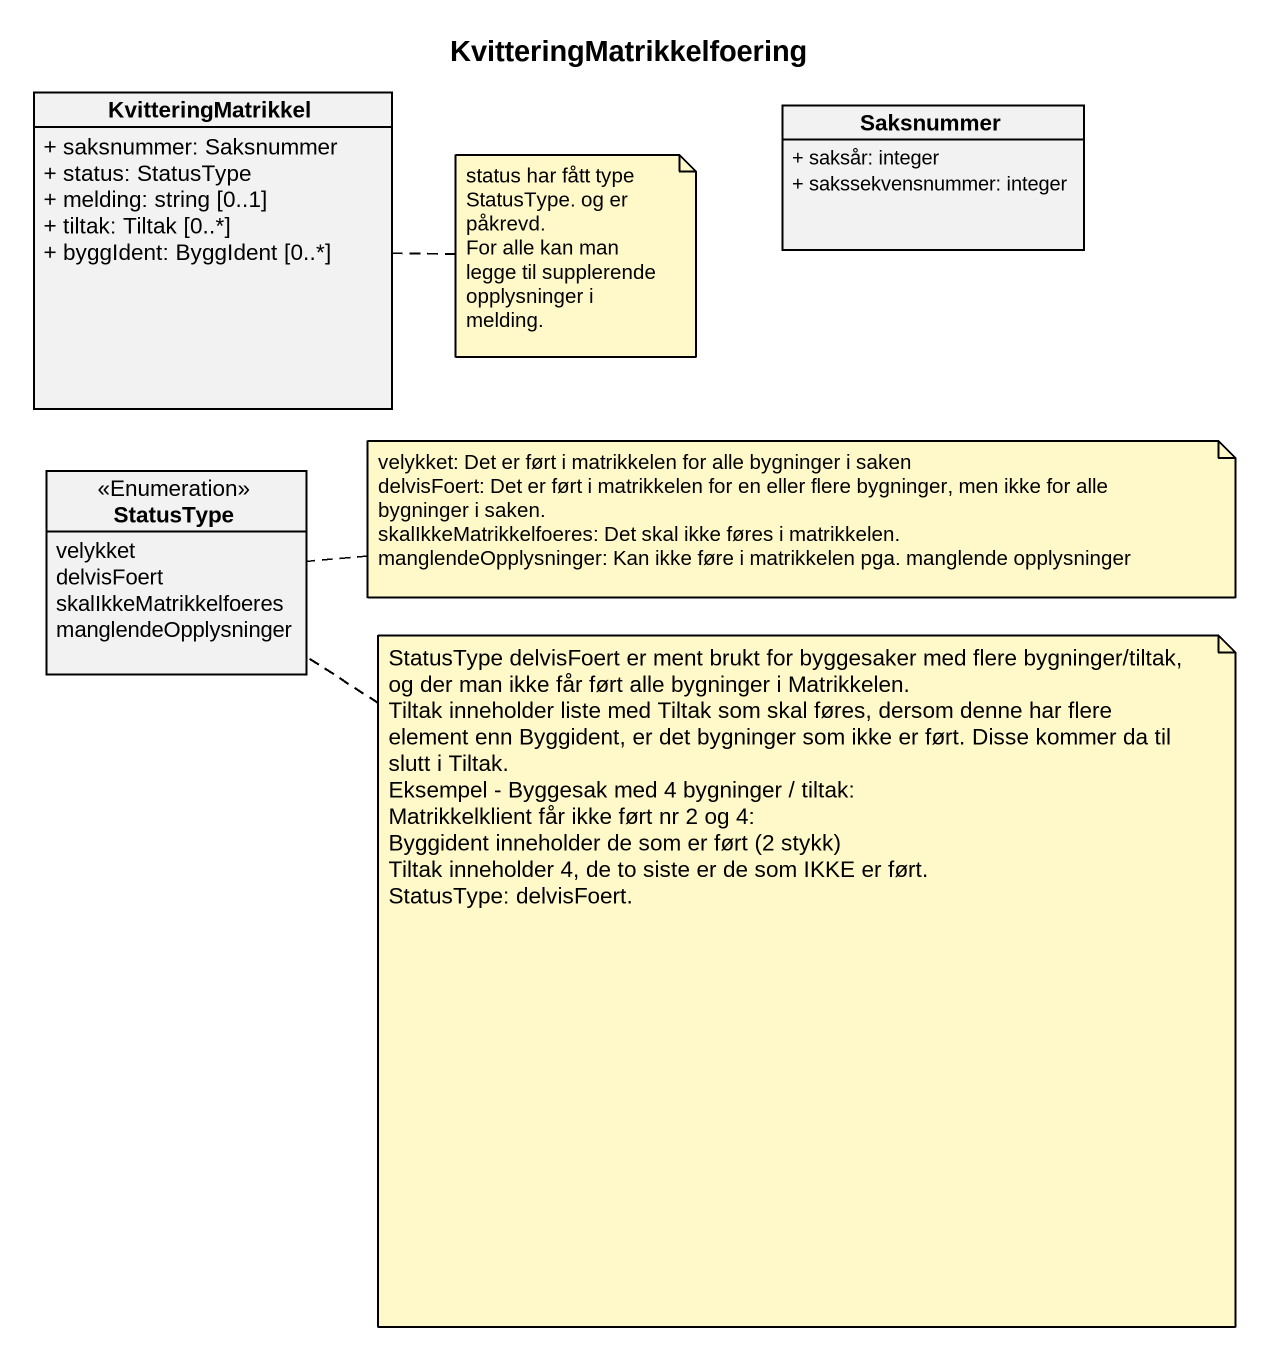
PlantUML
@startuml
title KvitteringMatrikkelfoering
hide circle
hide empty members
skinparam classAttributeIconSize 0
class KvitteringMatrikkel {
  + saksnummer: Saksnummer
  + status: StatusType
  + melding: string [0..1]
  + tiltak: Tiltak [0..*]
  + byggIdent: ByggIdent [0..*]
}
class Saksnummer {
  + saksår: integer
  + sakssekvensnummer: integer
}
enum StatusType <<Enumeration>> {
  velykket
  delvisFoert
  skalIkkeMatrikkelfoeres
  manglendeOpplysninger
}
note right of KvitteringMatrikkel
  status har fått type StatusType. og er påkrevd.
  For alle kan man legge til supplerende opplysninger i melding.
end note
note right of StatusType
  velykket: Det er ført i matrikkelen for alle bygninger i saken
  delvisFoert: Det er ført i matrikkelen for en eller flere bygninger, men ikke for alle bygninger i saken.
  skalIkkeMatrikkelfoeres: Det skal ikke føres i matrikkelen.
  manglendeOpplysninger: Kan ikke føre i matrikkelen pga. manglende opplysninger
end note
note bottom of StatusType
  StatusType delvisFoert er ment brukt for byggesaker med flere bygninger/tiltak, og der man ikke får ført alle bygninger i Matrikkelen.
  Tiltak inneholder liste med Tiltak som skal føres, dersom denne har flere element enn Byggident, er det bygninger som ikke er ført. Disse kommer da til slutt i Tiltak.
  Eksempel - Byggesak med 4 bygninger / tiltak:
  Matrikkelklient får ikke ført nr 2 og 4:
  Byggident inneholder de som er ført (2 stykk)
  Tiltak inneholder 4, de to siste er de som IKKE er ført.
  StatusType: delvisFoert.
end note
@enduml
